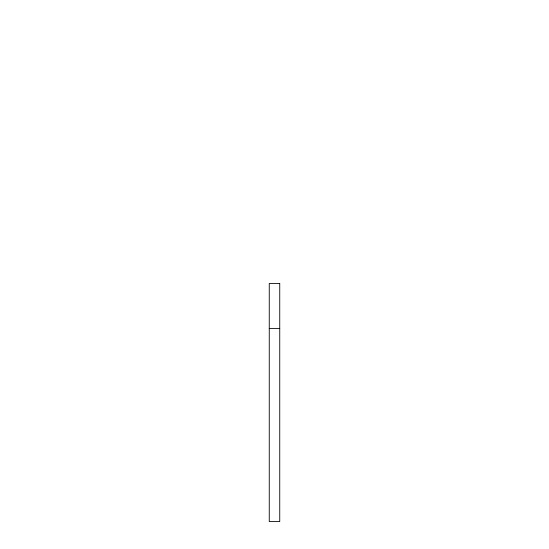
<?xml version="1.0" encoding="UTF-8"?>
<svg xmlns="http://www.w3.org/2000/svg" width="549" height="549" viewBox="0 0 549 549"><rect width="100%" height="100%" fill="white"/><g stroke="black" fill="none" stroke-linecap="round" stroke-linejoin="round"><path stroke-width="0.82" d="M269.257 328.405L279.743 328.405M279.743 283.483L269.257 283.483L269.257 521.55L279.743 521.55L279.743 283.483"/></g></svg>
